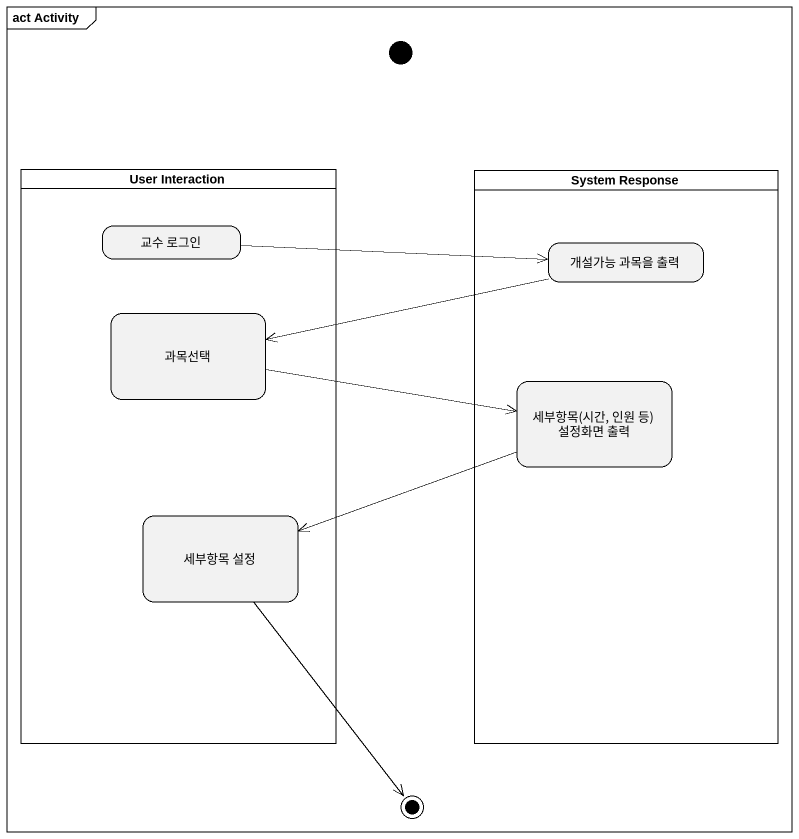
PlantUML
@startuml
mainframe act Activity
hide empty description
state initial1 <<start>>
state "User Interaction" as User_Interaction <<partition>> {
  state "교수 로그인" as 교수_로그인
  state 과목선택
  state "세부항목 설정" as 세부항목_설정
}
state "System Response" as System_Response <<partition>> {
  state "개설가능 과목을 출력" as 개설가능_과목을_출력
  state "세부항목(시간, 인원 등) 설정화면 출력" as 세부항목_시간_인원_등_설정화면_출력
}
state final1 <<end>>
교수_로그인 -right-> 개설가능_과목을_출력
개설가능_과목을_출력 -left-> 과목선택
과목선택 -right-> 세부항목_시간_인원_등_설정화면_출력
세부항목_시간_인원_등_설정화면_출력 -left-> 세부항목_설정
세부항목_설정 --> final1
@enduml
